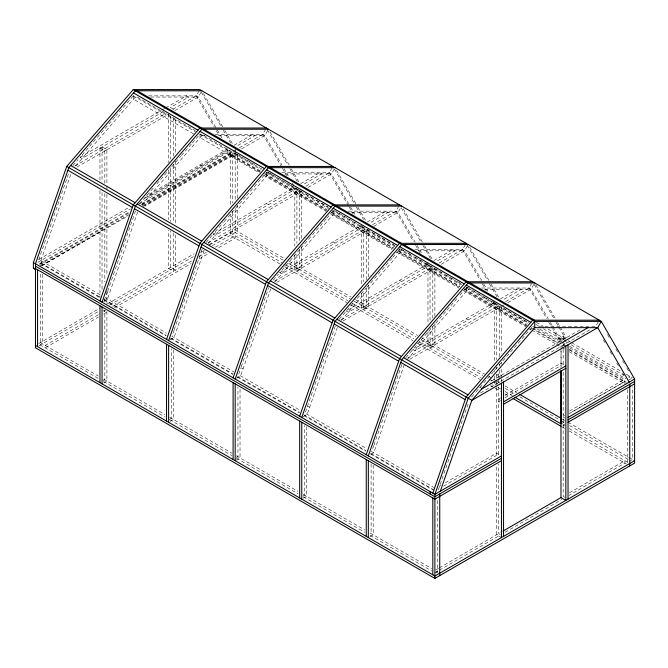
<?xml version="1.0" encoding="UTF-8"?>
<svg xmlns="http://www.w3.org/2000/svg" width="668" height="668" viewBox="0 0 668 668"><rect width="100%" height="100%" fill="white"/><g stroke="black" fill="none" stroke-linecap="round" stroke-linejoin="round"><path stroke-width="0.5" stroke-dasharray="3.34 2.5" d="M100.008 294.722L38.828 259.401L68.979 172.436M40.907 260.603L71.058 173.63M107.523 291.707L105.394 297.836L166.591 333.165M135.554 210.854L107.824 290.83L109.903 292.033M137.633 212.057L107.481 299.039L103.598 301.276M174.089 330.142L171.968 336.271L234.059 372.118M202.12 249.289L174.398 329.266L176.477 330.468M204.199 250.492L174.047 337.474L168.62 340.605M241.298 366.724L268.695 287.724M270.774 288.927L240.614 375.909L235.963 378.589M335.261 326.159L305.101 413.141L366.298 448.47M337.34 327.362L307.18 414.335L302.529 417.024M373.796 445.439L371.675 451.568L433.691 487.381M401.827 364.586L374.105 444.562L376.184 445.765M404.332 364.578L373.754 452.77L370.648 454.566M438.241 490.003L468.819 401.81M172.828 109.352L196.208 95.858L199.306 90.481M174.907 110.554L198.287 97.052L201.385 91.683M239.394 147.787L262.774 134.285L265.872 128.916M241.482 148.981L264.854 135.487L268.469 129.225M305.969 186.213L329.341 172.72L332.956 166.457M308.048 187.416L331.42 173.922L335.044 167.66M372.535 224.648L395.907 211.155L399.531 204.884M373.713 226.369L397.994 212.357L401.61 206.086M439.101 263.083L462.481 249.59L466.097 243.319M441.181 264.286L464.561 250.792L468.176 244.521M505.676 301.519L529.048 288.017L531.636 283.541M507.755 302.721L531.127 289.219L534.751 282.956M598.202 321.976L595.614 326.452L536.579 326.452M72.921 165.539L78.098 159.56M163.318 111.639L82.122 158.516L80.043 157.314L88.911 147.069M89.587 146.284L100.509 133.675M101.185 132.89L114.838 117.125M115.514 116.341L126.436 103.732M127.112 102.947L133.258 95.858L135.303 95.858M75.651 165.99L135.337 97.052L137.383 97.052M139.495 203.965L154.116 187.082M156.846 183.934L169.121 169.747M171.851 166.591L180.719 156.354M181.404 155.56L191.632 143.745M192.317 142.952L199.824 134.285L201.87 134.285M142.217 204.425L201.903 135.487L201.903 133.7M206.061 242.4L212.533 234.927M296.45 188.51L215.255 235.386L213.175 234.184L223.413 222.361M224.097 221.576L235.011 208.967M235.695 208.182L245.924 196.359M246.609 195.574L257.522 182.965M258.207 182.18L266.39 172.72L268.436 172.72M208.14 243.603L268.469 173.922L268.469 172.127M273.279 280.084L278.456 274.114M363.016 226.945L281.829 273.813L279.75 272.619L289.294 261.58M289.979 260.796L300.216 248.98M300.892 248.187L311.814 235.579M312.49 234.794L326.134 219.037M326.819 218.244L332.965 211.155L335.01 211.155M274.715 282.038L335.044 212.357L337.089 212.357M339.202 319.271L354.499 301.594M357.23 298.437L366.097 288.2M366.782 287.407L392.024 258.257M392.709 257.464L399.531 249.59L401.577 249.59M341.281 320.465L401.61 250.784L401.61 248.997M405.768 357.697L409.651 353.222M410.294 352.47L420.389 340.814M421.074 340.029L431.303 328.205M431.987 327.42L446.316 310.87M446.992 310.086L457.229 298.262M459.96 295.114L466.097 288.017L468.143 288.017M407.029 359.852L468.176 289.219L470.038 289.219L528.254 322.836M471.516 397.084L475.482 392.5M476.142 391.732L532.663 326.452L534.525 326.452M80.043 157.314L161.238 110.437M162.14 109.919L164.846 108.358M165.748 107.832L186.497 95.858L188.576 97.052L170.532 107.473M99.966 180.243L99.966 148.037L102.045 146.835L106.905 149.64L106.905 184.994M74.833 165.931L166.532 112.984M99.966 148.037L104.826 150.843L106.905 149.64M76.912 167.125L168.62 114.186M227.796 148.872L146.609 195.749L148.688 196.951L229.875 150.075M234.117 145.232L253.063 134.285L255.143 135.487L237.098 145.908M38.828 259.401L129.191 207.239M144.547 198.371L227.679 150.375L226.009 147.486M37.809 262.399L130.36 208.959M139.403 203.74L229.633 151.352M141.399 204.358L232.205 151.937M233.107 151.419L235.804 149.857M39.354 263.902L129.458 211.881M142.109 204.575L232.756 152.246M39.671 264.578L128.54 213.217M142.059 205.41L233.107 152.847L235.186 154.049L144.822 206.22M143.478 205.56L235.186 152.621M40.33 265.797L128.74 214.754M143.169 206.42L235.186 153.298M41.808 265.697L128.139 215.898M41.75 265.789L99.966 232.18M213.175 234.184L294.363 187.307M300.683 183.658L319.638 172.72L321.717 173.922L302.763 184.861M295.799 187.908L294.246 188.802L292.793 186.28M207.973 242.793L298.771 190.372M301.752 238.418L301.752 191.674L299.673 190.48L294.822 193.277L294.822 246.258M209.151 244.513L304.449 189.495M38.719 343.544L99.966 308.182M107.448 303.865L194.188 253.782M209.552 244.914L235.186 230.109L284.885 258.808M301.752 191.674L296.901 194.48L296.901 243.302M39.178 345.682L98.864 311.221M109.669 304.984L193.411 256.629M200.617 252.471L204.216 250.391M212.324 245.715L237.265 231.312L237.265 205.343M98.321 314.745L45.199 345.414L45.199 347.819L98.321 317.141M103.724 311.622L105.527 310.587M112.733 306.428L191.975 260.679M199.181 256.52L206.379 252.354M215.388 247.16L235.194 235.72L235.194 238.125L217.184 248.521M103.724 314.027L107.331 311.948M114.537 307.789L191.073 263.601M199.181 258.917L209.084 253.197M279.75 272.619L360.937 225.742M367.25 222.093L386.204 211.155L388.283 212.357L370.231 222.778M274.54 281.228L365.346 228.798M103.206 380.777L104.826 379.841L104.826 310.244M276.619 282.43L368.319 229.483M103.665 382.914L106.905 381.044L106.905 311.447M427.503 264.177L346.316 311.046L348.395 312.248L429.582 265.38M433.824 260.528L452.77 249.59L454.85 250.792L436.805 261.205M341.106 319.663L431.912 267.233M169.772 419.212L171.392 418.277L171.392 348.679M343.185 320.865L434.893 267.918M170.24 421.341L173.471 419.479L173.471 349.882M494.07 302.612L412.882 349.481L414.962 350.683L496.157 303.806M500.39 298.963L519.337 288.017L521.424 289.219L502.47 300.166M495.506 303.214L493.953 304.107L492.984 302.42M407.68 358.09L498.478 305.668M236.338 457.638L237.958 456.703L237.958 387.114M409.76 359.292L500.557 306.871M501.459 306.353L504.156 304.792M235.996 460.244L240.037 457.906L240.037 388.308M500.649 307.447L496.608 309.777L496.608 359.643M560.986 341.715L560.986 337.641L563.174 336.371L565.955 337.975M498.687 373.829L496.608 375.032L499.38 376.635L501.459 375.433L498.687 373.829L498.687 377.871M479.457 387.916L481.261 386.872M491.18 381.144L581.569 328.957M480.526 392.901L591.122 329.048M302.913 496.074L304.533 495.138L304.533 425.541M497.76 383.574L494.529 385.444L494.529 381.294M561.905 346.542L564.335 345.147M303.372 498.211L306.612 496.341L306.612 426.743M500.491 398.011L498.687 399.055L500.307 399.99M505.008 395.406L560.986 363.091L564.218 364.962M500.491 400.416L498.687 401.46L500.307 402.395M505.008 397.811L560.986 365.488M439.076 486.337L440.88 485.294M445.372 482.697L496.625 453.113L499.848 454.975M569.503 411.054L624.355 379.391L624.355 381.787L569.503 413.459L624.897 381.445L624.897 383.841M628.229 377.153L629.782 376.259L629.782 378.656M443.577 486.137L496.466 455.426M628.646 380.075L631.744 378.288M564.335 422.009L561.095 423.879L564.685 425.95M369.938 536.646L373.178 534.776L373.178 465.178M563.174 425.082L564.794 424.147M438.475 568.343L434.893 570.405L438.133 572.276M439.369 567.825L500.207 532.697M569.437 492.725L624.889 460.711L624.889 463.116L569.061 495.347M434.893 572.81L438.492 570.731M439.394 570.205L499.731 535.377M505.133 532.254L561.863 499.505M436.045 572.944L437.665 572.008L437.665 499.297M629.281 461.379L632.521 459.509L632.521 386.797M148.613 95.858L196.208 95.858L198.287 97.052L216.783 129.099M150.692 97.052L198.287 97.052M215.179 134.285L262.774 134.285L264.854 135.487L281.971 165.138M201.903 135.487L204.976 135.487M218.286 135.487L264.854 135.487M281.754 172.72L329.341 172.72L331.42 173.922L348.537 203.573M268.469 173.922L271.542 173.922M284.852 173.922L331.42 173.922M348.32 211.155L395.907 211.155L397.994 212.357L415.112 242.008M351.426 212.357L397.994 212.357M414.886 249.59L462.481 249.59L464.561 250.792L481.678 280.435M401.61 250.784L403.656 250.784M417.993 250.784L464.561 250.792M481.453 288.017L529.048 288.017L531.127 289.219L548.244 318.87M484.425 289.219L531.127 289.219M170.699 107.606L175.55 110.404M536.396 322.343L543.56 326.477M548.036 329.065L565.053 338.885M568.034 340.605L570.714 342.158M571.608 342.676L620.831 371.091M626.2 374.189L632.521 377.837M560.986 337.641L563.759 339.244L563.759 342.049M563.759 339.645L565.838 340.847M535.87 324.439L539.719 326.66M543.335 328.748L563.216 340.229M564.118 340.747L567.733 342.834M571.09 344.771L623.753 375.182M558.097 338.334L560.176 339.536M236.572 154.041L235.186 153.248L230.335 156.045L259.251 172.745M236.998 154.291L244.221 158.458M247.076 160.111L254.207 164.228M267.576 171.943L289.87 184.811M290.764 185.328L299.347 190.288M305.334 193.745L313.401 198.396M316.515 200.2L327.729 206.671M334 210.295L356.395 223.221M361.697 226.285L394.295 245.106M400.558 248.721L404.173 250.809M407.731 252.863L411.396 254.976M415.012 257.063L442.124 272.719M445.639 274.748L453.706 279.399M457.288 281.47L462.005 284.192M467.141 287.156L485.494 297.761M485.945 298.02L498.487 305.259M503.255 308.015L528.872 322.803M539.719 329.065L561.471 341.624M562.306 342.108L565.955 344.212M569.537 346.283L625.565 378.622M137.191 97.052L195.415 130.669M203.765 135.487L261.981 169.104M270.331 173.922L328.547 207.531M336.897 212.357L395.122 245.966M403.472 250.784L461.688 284.401M466.164 286.989L467.959 288.017M133.258 95.858L195.348 131.705M199.824 134.285L261.021 169.622M266.39 172.72L328.572 208.625M332.155 210.687L395.139 247.06M398.721 249.122L460.811 284.969M466.097 288.017L527.386 323.404M532.663 326.452L534.751 327.654M537.239 329.09L560.527 342.542L552.912 329.349M562.606 343.736L564.393 344.771M569.762 347.869L624.355 379.391M565.838 346.049L563.759 344.847L563.759 342.976M260.153 170.858L230.335 153.648L230.335 205.903M264.67 173.471L327.019 209.468M331.545 212.073L393.895 248.079M398.412 250.684L459.86 286.163M464.377 288.768L526.726 324.765M533.056 328.422L558.356 343.026M569.203 349.289L626.509 382.38M260.269 171.584L229.759 153.974L229.759 151.569M264.787 174.198L326.218 209.668M331.637 212.791L393.068 248.262M398.495 251.393L459.926 286.864M464.444 289.469L526.776 325.458M531.294 328.063L557.496 343.193M569.245 349.974L624.355 381.787M193.486 133.851L133.475 99.206L133.475 95.624M260.052 172.286L200.041 137.633L200.041 133.157M326.619 210.721L266.615 176.068L266.615 171.593M392.291 248.63L333.182 214.503L333.182 210.028M458.866 287.065L399.748 252.938L399.748 248.463M526.326 326.017L466.314 291.373L466.314 285.102M263.768 175.35L326.118 211.347M330.635 213.96L392.083 249.431M396.608 252.045L458.958 288.042M463.475 290.647L525.825 326.652M529.44 328.731L531.252 329.775M532.154 330.301L555.651 343.861M556.553 344.387L561.07 346.993M561.972 347.519L564.685 349.08M569.203 351.694L624.321 383.515M199.824 165.029L201.903 166.232M266.39 203.464L268.469 204.658M332.956 241.891L335.044 243.094M399.531 280.326L401.61 281.529M466.097 318.761L468.176 319.964M563.207 414.686L564.577 415.479M563.182 417.074L564.819 418.018M288.977 261.163L351.017 296.984M355.493 299.573L417.725 335.495M422.067 338.008L484.592 374.105M488.634 376.435L496.691 381.094M497.243 381.411L499.38 382.647L499.38 377.453M505.041 385.912L516.69 392.634M562.306 418.97L564.794 420.406M568.034 422.276L634.6 460.711M283.082 260.161L235.186 232.514L235.186 208.299M288.501 263.292L349.949 298.771M354.466 301.377L415.913 336.856M421.341 339.987L482.789 375.466M489.11 379.115L492.725 381.203M493.627 381.729L497.243 383.808M505.375 388.509L514.418 393.728M519.838 396.859L559.6 419.813M560.502 420.331L564.118 422.418M569.537 425.549L629.181 459.985M230.335 232.915L281.838 262.649M285.453 264.737L347.811 300.734M352.328 303.347L413.776 338.826M419.195 341.949L480.643 377.428M489.677 382.647L494.195 385.252M497.81 387.34L500.524 388.91M505.041 391.515L512.272 395.69M569.203 428.555L628.129 462.582M280.034 264.01L230.335 235.32L230.335 214.169M284.551 266.615L346.901 302.621M350.516 304.708L412.874 340.705M417.391 343.31L479.741 379.307M490.588 385.57L494.195 387.657M495.105 388.183L500.524 391.306M505.041 393.92L509.559 396.525M561.972 426.785L564.685 428.355M569.203 430.96L626.509 464.043M564.794 497.276L563.174 496.341L563.174 371.066M243.043 368.895L240.964 367.701L238.534 374.706L300.625 410.553M307.531 406.127L309.61 407.33M40.907 263.008L100.325 297.31M103.932 299.398L166.274 335.386M170.791 337.991L233.124 373.98M237.641 376.585L299.974 412.574M303.589 414.661L365.922 450.65M370.439 453.263L434.576 490.287M99.073 297.252L40.33 263.342L40.33 264.937M104.492 300.383L165.94 335.862M170.457 338.467L232.815 374.464M237.332 377.078L298.78 412.548M304.199 415.68L365.646 451.159M371.074 454.29L432.522 489.761M500.307 534.509L498.687 533.573L498.687 463.876M501.459 537.573L496.608 534.776L496.608 465.279M103.206 310.044L104.826 310.979M40.33 342.609L98.171 376M103.59 379.132L165.038 414.603M169.555 417.216L231.905 453.213M236.43 455.818L297.878 491.297M303.297 494.429L364.745 529.908M370.164 533.039L431.611 568.51M98.171 378.397L40.33 345.014L40.33 273.012M103.59 381.528L165.038 417.007M169.555 419.613L231.905 455.618M236.43 458.223L297.878 493.702M303.297 496.833L364.745 532.304M370.164 535.435L431.611 570.915M607.554 334.601L609.634 338.2M615.879 349.013L617.958 352.612M622.634 360.72L624.722 364.327M626.801 367.926L628.88 371.533M603.354 339.862L605.425 343.435M610.068 351.477L612.13 355.05M616.773 363.1L618.835 366.674M622.451 372.928L625.549 378.288M535.786 284.76L555.551 318.987M557.63 322.594L559.709 326.193M560.227 327.095L566.472 337.899M534.225 284.459L553.989 318.686M556.068 322.293L565.955 339.402M550.323 322.469L552.394 326.059M552.912 326.961L561.145 341.214M529.048 288.017L546.683 318.569M548.762 322.16L552.394 328.447M469.738 247.227L488.984 280.552M491.063 284.159L498.862 297.669M467.141 245.123L487.423 280.251M489.502 283.858L497.301 297.369M483.749 284.034L487.899 291.223M493.61 301.101L496.032 305.309M462.481 249.59L480.117 280.134M482.187 283.733L486.337 290.914M403.171 208.792L422.41 242.117M424.489 245.724L432.296 259.234M401.092 207.589L420.848 241.824M422.936 245.423L430.735 258.933M417.183 245.599L421.333 252.788M427.036 262.666L429.466 266.874M395.907 211.155L413.55 241.699M415.621 245.298L420.289 253.381M426.418 263.994L427.386 265.672M336.597 170.357L355.844 203.69M357.923 207.289L366.248 221.701M334.518 169.154L354.282 203.389M356.361 206.988L363.642 219.605M350.616 207.163L354.766 214.353M360.954 225.074L362.899 228.439M329.341 172.72L348.537 205.961M349.055 206.863L353.205 214.052M359.843 225.559L360.82 227.237M270.031 131.922L289.277 165.255M291.357 168.854L299.673 183.274M267.434 129.826L287.716 164.954M289.795 168.553L297.594 182.072M284.042 168.728L288.192 175.918M292.342 183.107L296.325 190.004M262.774 134.285L281.963 167.534M282.481 168.428L286.63 175.617M203.464 93.495L222.703 126.82M224.782 130.427L233.107 144.839M201.385 92.293L221.141 126.519M223.229 130.126L231.028 143.637M217.3 129.993L222.436 138.894M196.208 95.858L214.194 127.012M216.248 130.569L219.329 135.913M627.669 389.603L627.669 462.314M563.174 336.371L563.174 339.394M563.174 349.255L563.174 365.872M561.095 351.168L561.095 367.784M560.986 345.782L560.986 347.819M560.986 348.838L560.986 367.584M501.459 306.979L501.459 353.723M501.459 362.031L501.459 364.11M501.459 369.304L501.459 377.612M501.459 378.647L501.459 381.77M499.38 356.679L499.38 305.777L494.529 308.574L494.529 361.555M499.38 363.943L499.38 366.022M499.38 370.181L499.38 376.41M498.687 378.881L498.687 382.914M498.687 386.947L498.687 455.551M496.608 366.907L496.608 368.986M496.608 374.18L496.608 386.446M496.608 387.482L496.625 457.112M494.529 369.863L494.529 371.942M494.529 376.101L494.529 380.251M434.893 316.323L434.893 268.544L430.042 271.35L430.042 320.164M434.893 323.596L434.893 345.414L430.042 348.212L430.042 328.481M432.814 318.244L432.814 267.342L427.963 270.148L427.963 323.12M432.814 326.552L432.814 344.212L427.963 347.009L427.963 331.428M371.099 463.976L371.099 533.573M368.327 276.853L368.327 230.109L363.467 232.915L363.467 281.737M368.327 285.161L368.327 306.979L363.467 309.777L363.467 291.081M366.248 279.808L366.248 228.907L361.388 231.712L361.388 285.729M366.248 288.117L366.248 305.777L361.388 308.583L361.388 293.001M301.752 246.734L301.752 268.544L296.901 271.35L296.901 252.646M299.673 190.48L299.673 241.373M299.673 249.682L299.673 267.342L294.822 270.148L294.822 254.566M237.265 198.07L237.265 154.442L232.414 157.247L232.414 202.955M235.186 149.24L235.186 199.991M232.414 211.263L232.414 234.117M230.452 151.97L230.452 154.375M175.55 119.739L175.55 153.974M175.55 161.23L175.55 224.506M175.55 234.877L175.55 270.148L170.699 267.342L170.699 230.886M173.471 117.827L173.471 156.212M173.471 164.512L173.471 222.594M173.471 232.965L173.471 271.35L168.62 268.544L168.62 230.009M170.699 115.873L170.699 159.276M170.699 167.543L170.699 221.517M168.62 113.969L168.62 162.541M168.62 170.808L168.62 219.588M106.905 186.038L106.905 189.153M106.905 194.355L106.905 275.466M106.905 291.064L106.905 303.539M104.826 150.843L104.826 184.117M104.826 193.478L104.826 281.863M104.826 298.504L104.826 302.662M102.045 146.835L102.045 182.155M102.045 192.543L102.045 290.321M99.966 190.631L99.966 297.769M42.418 274.214L42.418 343.811M41.6 261.004L41.6 263.409"/><path stroke-width="1" d="M33.4 268.144L35.479 269.346L33.4 268.21L33.4 262.541L66.716 166.432L133.249 89.587L199.824 89.587L601.317 321.391L634.6 379.04L634.6 463.116L434.893 578.413L35.479 347.811L35.479 263.743L68.804 167.635L135.337 90.79L201.903 90.79M99.966 300.976L133.291 204.867L199.824 128.022L266.39 128.022M102.045 302.17L135.37 206.07L201.903 129.225L268.469 129.225M166.541 339.402L199.857 243.302L266.39 166.457L332.956 166.457M168.62 340.605L201.936 244.505L268.469 167.651L335.044 167.66M233.107 377.837L266.423 281.737L332.956 204.884L399.531 204.884M235.186 379.04L268.511 282.931L335.044 206.086L401.61 206.086M299.673 416.273L332.998 320.164L399.531 243.319L466.097 243.319M301.752 417.475L335.077 321.366L401.61 244.521L468.176 244.521M366.248 454.708L399.564 358.599L466.097 281.754L532.663 281.754M368.327 455.902L401.643 359.801L468.176 282.956L534.751 282.956M432.814 493.134L466.13 397.034L532.663 320.189L599.238 320.189M440.321 491.205L471.833 400.324L534.751 327.654L534.751 321.391L133.249 89.587M481.536 389.118L587.99 327.654M503.538 401.86L565.838 365.889M503.538 404.257L566.013 368.202M501.459 455.902L434.893 494.337L33.4 262.541M568.034 417.475L634.6 379.04M501.459 458.306L434.893 496.741L35.479 266.14M568.034 419.871L634.6 381.445M501.459 460.711L434.893 499.146L35.479 268.544M568.034 422.276L634.6 383.841M502.904 531.135L561.379 497.376M634.6 460.711L434.893 576.008L35.479 345.414M534.751 327.654L597.701 327.654L629.173 382.171M137.191 90.79L201.686 128.022M203.765 129.225L268.252 166.457M270.331 167.651L334.818 204.884M336.897 206.086L401.393 243.319M403.472 244.521L467.959 281.754M470.038 282.956L534.525 320.189M133.475 92.935L197.962 130.168M200.041 131.371L264.528 168.603M266.615 169.806L331.103 207.038M333.182 208.232L397.669 245.465M399.748 246.667L464.235 283.9M466.314 285.102L530.81 322.335M519.838 394.454L561.471 418.494M514.986 397.251L561.07 423.863L561.095 370.899M513.174 398.612L561.07 426.267M70.658 165.489L135.153 202.721M137.232 203.915L201.719 241.148M203.798 242.35L268.286 279.583M270.365 280.785L334.86 318.018M336.939 319.221L401.426 356.453M403.505 357.656L467.992 394.888M66.716 166.432L471.833 400.324L597.701 327.654L601.317 321.391L534.751 321.391L468.21 398.237L434.893 494.337L434.893 578.413M67.894 170.248L132.381 207.481M134.46 208.683L198.955 245.916M201.035 247.11L265.522 284.343M267.601 285.545L332.088 322.778M334.167 323.98L398.662 361.213M400.742 362.415L465.229 399.648M629.749 384.242L629.749 465.913M568.034 344.78L568.034 499.146M565.838 346.049L565.838 500.407L560.986 497.61L560.986 370.698M503.538 382.012L503.538 536.379M501.459 383.215L501.459 537.573M439.744 493.936L439.744 575.607M432.814 497.944L432.814 574.806M430.05 491.548L430.05 493.944M368.327 460.711L368.327 537.573M366.248 459.509L366.248 536.379M301.752 422.276L301.752 499.146M299.673 421.074L299.673 497.944M235.186 383.841L235.186 460.711M233.107 382.639L233.107 459.509M168.62 345.406L168.62 422.276M166.541 344.212L166.541 421.074M102.045 306.979L102.045 383.841M99.966 305.777L99.966 382.647M37.558 269.747L37.558 346.608"/></g></svg>
